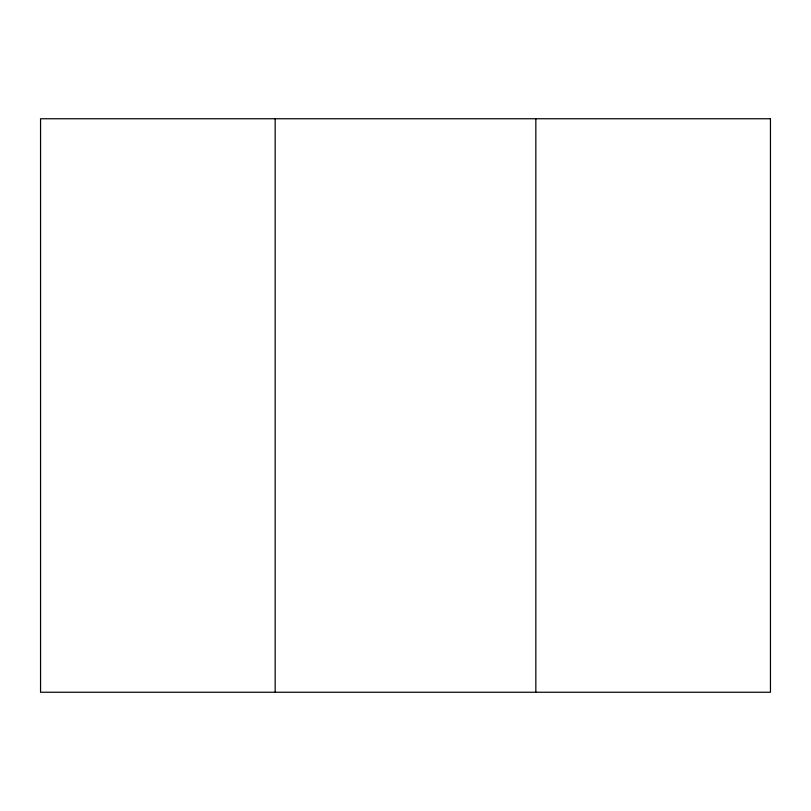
<?xml version="1.0" encoding="UTF-8"?>
<svg xmlns="http://www.w3.org/2000/svg" width="811" height="811" viewBox="0 0 811 811"><rect width="100%" height="100%" fill="white"/><g stroke="black" fill="none" stroke-linecap="round" stroke-linejoin="round"><path stroke-width="1.22" d="M535.838 118.751L535.838 692.249M275.162 118.751L275.162 692.249M770.45 118.751L40.55 118.751L40.55 692.249L770.45 692.249L770.45 118.751"/></g></svg>
